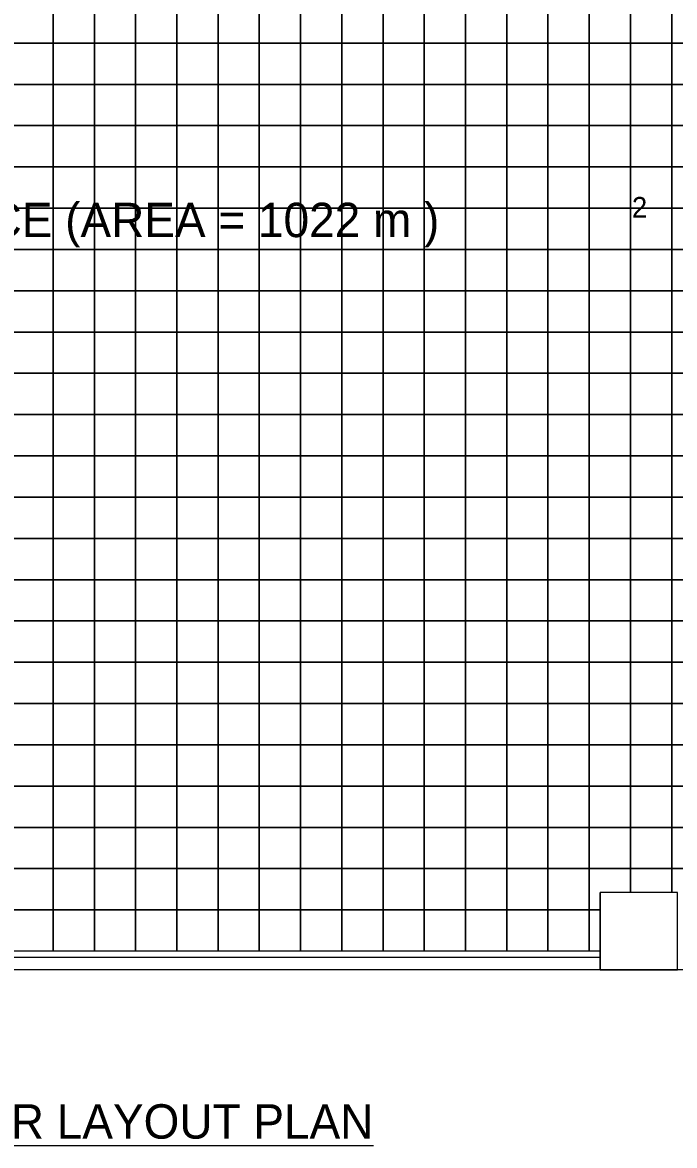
# Model space of a CAD drawing. Header units: millimetres. Extents: x 64346 to 109346, y 13371 to 45926.
# Drawn here: x 85679 to 95168, y 13371 to 29696 of the extents above; entities that cross this region are included whole.
import ezdxf

# ---------------------------------------------------------------- set-up
doc = ezdxf.new("R2010")
doc.units = ezdxf.units.MM
doc.layers.get('0').update_dxf_attribs({"lineweight": 9})
doc.layers.add('ARCH', color=7, linetype='Continuous', lineweight=5)
doc.layers.add('Ceiling Grid', color=250, linetype='Continuous', lineweight=5)

msp = doc.modelspace()

# ---------------------------------------------------------------- linework, layer by layer
at = {"layer": 'ARCH', "lineweight": 15}
for p, q in [((94084, 15926), (94084, 17051)), ((94084, 16106), (79908, 16106)), ((109346, 15926), (64346, 15926))]:
    msp.add_line(p, q, dxfattribs=at)
msp.add_lwpolyline([(94084, 15926), (95209, 15926), (95209, 17051), (94084, 17051)], close=True, dxfattribs=at)
at = {"layer": 'Ceiling Grid', "lineweight": 15}
for p, q in [((93926, 17396), (94526, 17396)), ((93926, 16796), (93926, 17396)), ((94526, 17396), (94526, 17051)), ((94526, 17396), (95126, 17396)), ((94526, 17051), (94526, 17396)), ((95126, 17396), (95126, 17051)), ((95126, 17396), (95726, 17396)), ((95126, 17051), (95126, 17396)), ((94084, 16796), (93926, 16796)), ((93926, 16796), (94084, 16796)), ((93926, 16196), (93926, 16796)), ((94084, 16196), (93926, 16196))]:
    msp.add_line(p, q, dxfattribs=at)
for points in [[(85526, 29996), (86126, 29996), (86126, 29396), (85526, 29396)], [(86126, 29996), (86726, 29996), (86726, 29396), (86126, 29396)], [(86726, 29996), (87326, 29996), (87326, 29396), (86726, 29396)], [(87326, 29996), (87926, 29996), (87926, 29396), (87326, 29396)], [(87926, 29996), (88526, 29996), (88526, 29396), (87926, 29396)], [(88526, 29996), (89126, 29996), (89126, 29396), (88526, 29396)], [(89126, 29996), (89726, 29996), (89726, 29396), (89126, 29396)], [(89726, 29996), (90326, 29996), (90326, 29396), (89726, 29396)], [(90326, 29996), (90926, 29996), (90926, 29396), (90326, 29396)], [(90926, 29996), (91526, 29996), (91526, 29396), (90926, 29396)], [(91526, 29996), (92126, 29996), (92126, 29396), (91526, 29396)], [(92126, 29996), (92726, 29996), (92726, 29396), (92126, 29396)], [(92726, 29996), (93326, 29996), (93326, 29396), (92726, 29396)], [(93326, 29996), (93926, 29996), (93926, 29396), (93326, 29396)], [(93926, 29996), (94526, 29996), (94526, 29396), (93926, 29396)], [(94526, 29996), (95126, 29996), (95126, 29396), (94526, 29396)], [(95126, 29996), (95726, 29996), (95726, 29396), (95126, 29396)], [(85526, 29396), (86126, 29396), (86126, 28796), (85526, 28796)], [(86126, 29396), (86726, 29396), (86726, 28796), (86126, 28796)], [(86726, 29396), (87326, 29396), (87326, 28796), (86726, 28796)], [(87326, 29396), (87926, 29396), (87926, 28796), (87326, 28796)], [(87926, 29396), (88526, 29396), (88526, 28796), (87926, 28796)], [(88526, 29396), (89126, 29396), (89126, 28796), (88526, 28796)], [(89126, 29396), (89726, 29396), (89726, 28796), (89126, 28796)], [(89726, 29396), (90326, 29396), (90326, 28796), (89726, 28796)], [(90326, 29396), (90926, 29396), (90926, 28796), (90326, 28796)], [(90926, 29396), (91526, 29396), (91526, 28796), (90926, 28796)], [(91526, 29396), (92126, 29396), (92126, 28796), (91526, 28796)], [(92126, 29396), (92726, 29396), (92726, 28796), (92126, 28796)], [(92726, 29396), (93326, 29396), (93326, 28796), (92726, 28796)], [(93326, 29396), (93926, 29396), (93926, 28796), (93326, 28796)], [(93926, 29396), (94526, 29396), (94526, 28796), (93926, 28796)], [(94526, 29396), (95126, 29396), (95126, 28796), (94526, 28796)], [(95126, 29396), (95726, 29396), (95726, 28796), (95126, 28796)], [(85526, 28796), (86126, 28796), (86126, 28196), (85526, 28196)], [(86126, 28796), (86726, 28796), (86726, 28196), (86126, 28196)], [(86726, 28796), (87326, 28796), (87326, 28196), (86726, 28196)], [(87326, 28796), (87926, 28796), (87926, 28196), (87326, 28196)], [(87926, 28796), (88526, 28796), (88526, 28196), (87926, 28196)], [(88526, 28796), (89126, 28796), (89126, 28196), (88526, 28196)], [(89126, 28796), (89726, 28796), (89726, 28196), (89126, 28196)], [(89726, 28796), (90326, 28796), (90326, 28196), (89726, 28196)], [(90326, 28796), (90926, 28796), (90926, 28196), (90326, 28196)], [(90926, 28796), (91526, 28796), (91526, 28196), (90926, 28196)], [(91526, 28796), (92126, 28796), (92126, 28196), (91526, 28196)], [(92126, 28796), (92726, 28796), (92726, 28196), (92126, 28196)], [(92726, 28796), (93326, 28796), (93326, 28196), (92726, 28196)], [(93326, 28796), (93926, 28796), (93926, 28196), (93326, 28196)], [(93926, 28796), (94526, 28796), (94526, 28196), (93926, 28196)], [(94526, 28796), (95126, 28796), (95126, 28196), (94526, 28196)], [(95126, 28796), (95726, 28796), (95726, 28196), (95126, 28196)], [(85526, 28196), (86126, 28196), (86126, 27596), (85526, 27596)], [(86126, 28196), (86726, 28196), (86726, 27596), (86126, 27596)], [(86726, 28196), (87326, 28196), (87326, 27596), (86726, 27596)], [(87326, 28196), (87926, 28196), (87926, 27596), (87326, 27596)], [(87926, 28196), (88526, 28196), (88526, 27596), (87926, 27596)], [(88526, 28196), (89126, 28196), (89126, 27596), (88526, 27596)], [(89126, 28196), (89726, 28196), (89726, 27596), (89126, 27596)], [(89726, 28196), (90326, 28196), (90326, 27596), (89726, 27596)], [(90326, 28196), (90926, 28196), (90926, 27596), (90326, 27596)], [(90926, 28196), (91526, 28196), (91526, 27596), (90926, 27596)], [(91526, 28196), (92126, 28196), (92126, 27596), (91526, 27596)], [(92126, 28196), (92726, 28196), (92726, 27596), (92126, 27596)], [(92726, 28196), (93326, 28196), (93326, 27596), (92726, 27596)], [(93326, 28196), (93926, 28196), (93926, 27596), (93326, 27596)], [(93926, 28196), (94526, 28196), (94526, 27596), (93926, 27596)], [(94526, 28196), (95126, 28196), (95126, 27596), (94526, 27596)], [(95126, 28196), (95726, 28196), (95726, 27596), (95126, 27596)], [(85526, 27596), (86126, 27596), (86126, 26996), (85526, 26996)], [(86126, 27596), (86726, 27596), (86726, 26996), (86126, 26996)], [(86726, 27596), (87326, 27596), (87326, 26996), (86726, 26996)], [(87326, 27596), (87926, 27596), (87926, 26996), (87326, 26996)], [(87926, 27596), (88526, 27596), (88526, 26996), (87926, 26996)], [(88526, 27596), (89126, 27596), (89126, 26996), (88526, 26996)], [(89126, 27596), (89726, 27596), (89726, 26996), (89126, 26996)], [(89726, 27596), (90326, 27596), (90326, 26996), (89726, 26996)], [(90326, 27596), (90926, 27596), (90926, 26996), (90326, 26996)], [(90926, 27596), (91526, 27596), (91526, 26996), (90926, 26996)], [(91526, 27596), (92126, 27596), (92126, 26996), (91526, 26996)], [(92126, 27596), (92726, 27596), (92726, 26996), (92126, 26996)], [(92726, 27596), (93326, 27596), (93326, 26996), (92726, 26996)], [(93326, 27596), (93926, 27596), (93926, 26996), (93326, 26996)], [(93926, 27596), (94526, 27596), (94526, 26996), (93926, 26996)], [(94526, 27596), (95126, 27596), (95126, 26996), (94526, 26996)], [(95126, 27596), (95726, 27596), (95726, 26996), (95126, 26996)], [(85526, 26996), (86126, 26996), (86126, 26396), (85526, 26396)], [(86126, 26996), (86726, 26996), (86726, 26396), (86126, 26396)], [(86726, 26996), (87326, 26996), (87326, 26396), (86726, 26396)], [(87326, 26996), (87926, 26996), (87926, 26396), (87326, 26396)], [(87926, 26996), (88526, 26996), (88526, 26396), (87926, 26396)], [(88526, 26996), (89126, 26996), (89126, 26396), (88526, 26396)], [(89126, 26996), (89726, 26996), (89726, 26396), (89126, 26396)], [(89726, 26996), (90326, 26996), (90326, 26396), (89726, 26396)], [(90326, 26996), (90926, 26996), (90926, 26396), (90326, 26396)], [(90926, 26996), (91526, 26996), (91526, 26396), (90926, 26396)], [(91526, 26996), (92126, 26996), (92126, 26396), (91526, 26396)], [(92126, 26996), (92726, 26996), (92726, 26396), (92126, 26396)], [(92726, 26996), (93326, 26996), (93326, 26396), (92726, 26396)], [(93326, 26996), (93926, 26996), (93926, 26396), (93326, 26396)], [(93926, 26996), (94526, 26996), (94526, 26396), (93926, 26396)], [(94526, 26996), (95126, 26996), (95126, 26396), (94526, 26396)], [(95126, 26996), (95726, 26996), (95726, 26396), (95126, 26396)], [(85526, 26396), (86126, 26396), (86126, 25796), (85526, 25796)], [(86126, 26396), (86726, 26396), (86726, 25796), (86126, 25796)], [(86726, 26396), (87326, 26396), (87326, 25796), (86726, 25796)], [(87326, 26396), (87926, 26396), (87926, 25796), (87326, 25796)], [(87926, 26396), (88526, 26396), (88526, 25796), (87926, 25796)], [(88526, 26396), (89126, 26396), (89126, 25796), (88526, 25796)], [(89126, 26396), (89726, 26396), (89726, 25796), (89126, 25796)], [(89726, 26396), (90326, 26396), (90326, 25796), (89726, 25796)], [(90326, 26396), (90926, 26396), (90926, 25796), (90326, 25796)], [(90926, 26396), (91526, 26396), (91526, 25796), (90926, 25796)], [(91526, 26396), (92126, 26396), (92126, 25796), (91526, 25796)], [(92126, 26396), (92726, 26396), (92726, 25796), (92126, 25796)], [(92726, 26396), (93326, 26396), (93326, 25796), (92726, 25796)], [(93326, 26396), (93926, 26396), (93926, 25796), (93326, 25796)], [(93926, 26396), (94526, 26396), (94526, 25796), (93926, 25796)], [(94526, 26396), (95126, 26396), (95126, 25796), (94526, 25796)], [(95126, 26396), (95726, 26396), (95726, 25796), (95126, 25796)], [(85526, 25796), (86126, 25796), (86126, 25196), (85526, 25196)], [(86126, 25796), (86726, 25796), (86726, 25196), (86126, 25196)], [(86726, 25796), (87326, 25796), (87326, 25196), (86726, 25196)], [(87326, 25796), (87926, 25796), (87926, 25196), (87326, 25196)], [(87926, 25796), (88526, 25796), (88526, 25196), (87926, 25196)], [(88526, 25796), (89126, 25796), (89126, 25196), (88526, 25196)], [(89126, 25796), (89726, 25796), (89726, 25196), (89126, 25196)], [(89726, 25796), (90326, 25796), (90326, 25196), (89726, 25196)], [(90326, 25796), (90926, 25796), (90926, 25196), (90326, 25196)], [(90926, 25796), (91526, 25796), (91526, 25196), (90926, 25196)], [(91526, 25796), (92126, 25796), (92126, 25196), (91526, 25196)], [(92126, 25796), (92726, 25796), (92726, 25196), (92126, 25196)], [(92726, 25796), (93326, 25796), (93326, 25196), (92726, 25196)], [(93326, 25796), (93926, 25796), (93926, 25196), (93326, 25196)], [(93926, 25796), (94526, 25796), (94526, 25196), (93926, 25196)], [(94526, 25796), (95126, 25796), (95126, 25196), (94526, 25196)], [(95126, 25796), (95726, 25796), (95726, 25196), (95126, 25196)], [(85526, 25196), (86126, 25196), (86126, 24596), (85526, 24596)], [(86126, 25196), (86726, 25196), (86726, 24596), (86126, 24596)], [(86726, 25196), (87326, 25196), (87326, 24596), (86726, 24596)], [(87326, 25196), (87926, 25196), (87926, 24596), (87326, 24596)], [(87926, 25196), (88526, 25196), (88526, 24596), (87926, 24596)], [(88526, 25196), (89126, 25196), (89126, 24596), (88526, 24596)], [(89126, 25196), (89726, 25196), (89726, 24596), (89126, 24596)], [(89726, 25196), (90326, 25196), (90326, 24596), (89726, 24596)], [(90326, 25196), (90926, 25196), (90926, 24596), (90326, 24596)], [(90926, 25196), (91526, 25196), (91526, 24596), (90926, 24596)], [(91526, 25196), (92126, 25196), (92126, 24596), (91526, 24596)], [(92126, 25196), (92726, 25196), (92726, 24596), (92126, 24596)], [(92726, 25196), (93326, 25196), (93326, 24596), (92726, 24596)], [(93326, 25196), (93926, 25196), (93926, 24596), (93326, 24596)], [(93926, 25196), (94526, 25196), (94526, 24596), (93926, 24596)], [(94526, 25196), (95126, 25196), (95126, 24596), (94526, 24596)], [(95126, 25196), (95726, 25196), (95726, 24596), (95126, 24596)], [(85526, 24596), (86126, 24596), (86126, 23996), (85526, 23996)], [(86126, 24596), (86726, 24596), (86726, 23996), (86126, 23996)], [(86726, 24596), (87326, 24596), (87326, 23996), (86726, 23996)], [(87326, 24596), (87926, 24596), (87926, 23996), (87326, 23996)], [(87926, 24596), (88526, 24596), (88526, 23996), (87926, 23996)], [(88526, 24596), (89126, 24596), (89126, 23996), (88526, 23996)], [(89126, 24596), (89726, 24596), (89726, 23996), (89126, 23996)], [(89726, 24596), (90326, 24596), (90326, 23996), (89726, 23996)], [(90326, 24596), (90926, 24596), (90926, 23996), (90326, 23996)], [(90926, 24596), (91526, 24596), (91526, 23996), (90926, 23996)], [(91526, 24596), (92126, 24596), (92126, 23996), (91526, 23996)], [(92126, 24596), (92726, 24596), (92726, 23996), (92126, 23996)], [(92726, 24596), (93326, 24596), (93326, 23996), (92726, 23996)], [(93326, 24596), (93926, 24596), (93926, 23996), (93326, 23996)], [(93926, 24596), (94526, 24596), (94526, 23996), (93926, 23996)], [(94526, 24596), (95126, 24596), (95126, 23996), (94526, 23996)], [(95126, 24596), (95726, 24596), (95726, 23996), (95126, 23996)], [(85526, 23996), (86126, 23996), (86126, 23396), (85526, 23396)], [(86126, 23996), (86726, 23996), (86726, 23396), (86126, 23396)], [(86726, 23996), (87326, 23996), (87326, 23396), (86726, 23396)], [(87326, 23996), (87926, 23996), (87926, 23396), (87326, 23396)], [(87926, 23996), (88526, 23996), (88526, 23396), (87926, 23396)], [(88526, 23996), (89126, 23996), (89126, 23396), (88526, 23396)], [(89126, 23996), (89726, 23996), (89726, 23396), (89126, 23396)], [(89726, 23996), (90326, 23996), (90326, 23396), (89726, 23396)], [(90326, 23996), (90926, 23996), (90926, 23396), (90326, 23396)], [(90926, 23996), (91526, 23996), (91526, 23396), (90926, 23396)], [(91526, 23996), (92126, 23996), (92126, 23396), (91526, 23396)], [(92126, 23996), (92726, 23996), (92726, 23396), (92126, 23396)], [(92726, 23996), (93326, 23996), (93326, 23396), (92726, 23396)], [(93326, 23996), (93926, 23996), (93926, 23396), (93326, 23396)], [(93926, 23996), (94526, 23996), (94526, 23396), (93926, 23396)], [(94526, 23996), (95126, 23996), (95126, 23396), (94526, 23396)], [(95126, 23996), (95726, 23996), (95726, 23396), (95126, 23396)], [(85526, 23396), (86126, 23396), (86126, 22796), (85526, 22796)], [(86126, 23396), (86726, 23396), (86726, 22796), (86126, 22796)], [(86726, 23396), (87326, 23396), (87326, 22796), (86726, 22796)], [(87326, 23396), (87926, 23396), (87926, 22796), (87326, 22796)], [(87926, 23396), (88526, 23396), (88526, 22796), (87926, 22796)], [(88526, 23396), (89126, 23396), (89126, 22796), (88526, 22796)], [(89126, 23396), (89726, 23396), (89726, 22796), (89126, 22796)], [(89726, 23396), (90326, 23396), (90326, 22796), (89726, 22796)], [(90326, 23396), (90926, 23396), (90926, 22796), (90326, 22796)], [(90926, 23396), (91526, 23396), (91526, 22796), (90926, 22796)], [(91526, 23396), (92126, 23396), (92126, 22796), (91526, 22796)], [(92126, 23396), (92726, 23396), (92726, 22796), (92126, 22796)], [(92726, 23396), (93326, 23396), (93326, 22796), (92726, 22796)], [(93326, 23396), (93926, 23396), (93926, 22796), (93326, 22796)], [(93926, 23396), (94526, 23396), (94526, 22796), (93926, 22796)], [(94526, 23396), (95126, 23396), (95126, 22796), (94526, 22796)], [(95126, 23396), (95726, 23396), (95726, 22796), (95126, 22796)], [(85526, 22796), (86126, 22796), (86126, 22196), (85526, 22196)], [(86126, 22796), (86726, 22796), (86726, 22196), (86126, 22196)], [(86726, 22796), (87326, 22796), (87326, 22196), (86726, 22196)], [(87326, 22796), (87926, 22796), (87926, 22196), (87326, 22196)], [(87926, 22796), (88526, 22796), (88526, 22196), (87926, 22196)], [(88526, 22796), (89126, 22796), (89126, 22196), (88526, 22196)], [(89126, 22796), (89726, 22796), (89726, 22196), (89126, 22196)], [(89726, 22796), (90326, 22796), (90326, 22196), (89726, 22196)], [(90326, 22796), (90926, 22796), (90926, 22196), (90326, 22196)], [(90926, 22796), (91526, 22796), (91526, 22196), (90926, 22196)], [(91526, 22796), (92126, 22796), (92126, 22196), (91526, 22196)], [(92126, 22796), (92726, 22796), (92726, 22196), (92126, 22196)], [(92726, 22796), (93326, 22796), (93326, 22196), (92726, 22196)], [(93326, 22796), (93926, 22796), (93926, 22196), (93326, 22196)], [(93926, 22796), (94526, 22796), (94526, 22196), (93926, 22196)], [(94526, 22796), (95126, 22796), (95126, 22196), (94526, 22196)], [(95126, 22796), (95726, 22796), (95726, 22196), (95126, 22196)], [(85526, 22196), (86126, 22196), (86126, 21596), (85526, 21596)], [(86126, 22196), (86726, 22196), (86726, 21596), (86126, 21596)], [(86726, 22196), (87326, 22196), (87326, 21596), (86726, 21596)], [(87326, 22196), (87926, 22196), (87926, 21596), (87326, 21596)], [(87926, 22196), (88526, 22196), (88526, 21596), (87926, 21596)], [(88526, 22196), (89126, 22196), (89126, 21596), (88526, 21596)], [(89126, 22196), (89726, 22196), (89726, 21596), (89126, 21596)], [(89726, 22196), (90326, 22196), (90326, 21596), (89726, 21596)], [(90326, 22196), (90926, 22196), (90926, 21596), (90326, 21596)], [(90926, 22196), (91526, 22196), (91526, 21596), (90926, 21596)], [(91526, 22196), (92126, 22196), (92126, 21596), (91526, 21596)], [(92126, 22196), (92726, 22196), (92726, 21596), (92126, 21596)], [(92726, 22196), (93326, 22196), (93326, 21596), (92726, 21596)], [(93326, 22196), (93926, 22196), (93926, 21596), (93326, 21596)], [(93926, 22196), (94526, 22196), (94526, 21596), (93926, 21596)], [(94526, 22196), (95126, 22196), (95126, 21596), (94526, 21596)], [(95126, 22196), (95726, 22196), (95726, 21596), (95126, 21596)], [(85526, 21596), (86126, 21596), (86126, 20996), (85526, 20996)], [(86126, 21596), (86726, 21596), (86726, 20996), (86126, 20996)], [(86726, 21596), (87326, 21596), (87326, 20996), (86726, 20996)], [(87326, 21596), (87926, 21596), (87926, 20996), (87326, 20996)], [(87926, 21596), (88526, 21596), (88526, 20996), (87926, 20996)], [(88526, 21596), (89126, 21596), (89126, 20996), (88526, 20996)], [(89126, 21596), (89726, 21596), (89726, 20996), (89126, 20996)], [(89726, 21596), (90326, 21596), (90326, 20996), (89726, 20996)], [(90326, 21596), (90926, 21596), (90926, 20996), (90326, 20996)], [(90926, 21596), (91526, 21596), (91526, 20996), (90926, 20996)], [(91526, 21596), (92126, 21596), (92126, 20996), (91526, 20996)], [(92126, 21596), (92726, 21596), (92726, 20996), (92126, 20996)], [(92726, 21596), (93326, 21596), (93326, 20996), (92726, 20996)], [(93326, 21596), (93926, 21596), (93926, 20996), (93326, 20996)], [(93926, 21596), (94526, 21596), (94526, 20996), (93926, 20996)], [(94526, 21596), (95126, 21596), (95126, 20996), (94526, 20996)], [(95126, 21596), (95726, 21596), (95726, 20996), (95126, 20996)], [(85526, 20996), (86126, 20996), (86126, 20396), (85526, 20396)], [(86126, 20996), (86726, 20996), (86726, 20396), (86126, 20396)], [(86726, 20996), (87326, 20996), (87326, 20396), (86726, 20396)], [(87326, 20996), (87926, 20996), (87926, 20396), (87326, 20396)], [(87926, 20996), (88526, 20996), (88526, 20396), (87926, 20396)], [(88526, 20996), (89126, 20996), (89126, 20396), (88526, 20396)], [(89126, 20996), (89726, 20996), (89726, 20396), (89126, 20396)], [(89726, 20996), (90326, 20996), (90326, 20396), (89726, 20396)], [(90326, 20996), (90926, 20996), (90926, 20396), (90326, 20396)], [(90926, 20996), (91526, 20996), (91526, 20396), (90926, 20396)], [(91526, 20996), (92126, 20996), (92126, 20396), (91526, 20396)], [(92126, 20996), (92726, 20996), (92726, 20396), (92126, 20396)], [(92726, 20996), (93326, 20996), (93326, 20396), (92726, 20396)], [(93326, 20996), (93926, 20996), (93926, 20396), (93326, 20396)], [(93926, 20996), (94526, 20996), (94526, 20396), (93926, 20396)], [(94526, 20996), (95126, 20996), (95126, 20396), (94526, 20396)], [(95126, 20996), (95726, 20996), (95726, 20396), (95126, 20396)], [(85526, 20396), (86126, 20396), (86126, 19796), (85526, 19796)], [(86126, 20396), (86726, 20396), (86726, 19796), (86126, 19796)], [(86726, 20396), (87326, 20396), (87326, 19796), (86726, 19796)], [(87326, 20396), (87926, 20396), (87926, 19796), (87326, 19796)], [(87926, 20396), (88526, 20396), (88526, 19796), (87926, 19796)], [(88526, 20396), (89126, 20396), (89126, 19796), (88526, 19796)], [(89126, 20396), (89726, 20396), (89726, 19796), (89126, 19796)], [(89726, 20396), (90326, 20396), (90326, 19796), (89726, 19796)], [(90326, 20396), (90926, 20396), (90926, 19796), (90326, 19796)], [(90926, 20396), (91526, 20396), (91526, 19796), (90926, 19796)], [(91526, 20396), (92126, 20396), (92126, 19796), (91526, 19796)], [(92126, 20396), (92726, 20396), (92726, 19796), (92126, 19796)], [(92726, 20396), (93326, 20396), (93326, 19796), (92726, 19796)], [(93326, 20396), (93926, 20396), (93926, 19796), (93326, 19796)], [(93926, 20396), (94526, 20396), (94526, 19796), (93926, 19796)], [(94526, 20396), (95126, 20396), (95126, 19796), (94526, 19796)], [(95126, 20396), (95726, 20396), (95726, 19796), (95126, 19796)], [(85526, 19796), (86126, 19796), (86126, 19196), (85526, 19196)], [(86126, 19796), (86726, 19796), (86726, 19196), (86126, 19196)], [(86726, 19796), (87326, 19796), (87326, 19196), (86726, 19196)], [(87326, 19796), (87926, 19796), (87926, 19196), (87326, 19196)], [(87926, 19796), (88526, 19796), (88526, 19196), (87926, 19196)], [(88526, 19796), (89126, 19796), (89126, 19196), (88526, 19196)], [(89126, 19796), (89726, 19796), (89726, 19196), (89126, 19196)], [(89726, 19796), (90326, 19796), (90326, 19196), (89726, 19196)], [(90326, 19796), (90926, 19796), (90926, 19196), (90326, 19196)], [(90926, 19796), (91526, 19796), (91526, 19196), (90926, 19196)], [(91526, 19796), (92126, 19796), (92126, 19196), (91526, 19196)], [(92126, 19796), (92726, 19796), (92726, 19196), (92126, 19196)], [(92726, 19796), (93326, 19796), (93326, 19196), (92726, 19196)], [(93326, 19796), (93926, 19796), (93926, 19196), (93326, 19196)], [(93926, 19796), (94526, 19796), (94526, 19196), (93926, 19196)], [(94526, 19796), (95126, 19796), (95126, 19196), (94526, 19196)], [(95126, 19796), (95726, 19796), (95726, 19196), (95126, 19196)], [(85526, 19196), (86126, 19196), (86126, 18596), (85526, 18596)], [(86126, 19196), (86726, 19196), (86726, 18596), (86126, 18596)], [(86726, 19196), (87326, 19196), (87326, 18596), (86726, 18596)], [(87326, 19196), (87926, 19196), (87926, 18596), (87326, 18596)], [(87926, 19196), (88526, 19196), (88526, 18596), (87926, 18596)], [(88526, 19196), (89126, 19196), (89126, 18596), (88526, 18596)], [(89126, 19196), (89726, 19196), (89726, 18596), (89126, 18596)], [(89726, 19196), (90326, 19196), (90326, 18596), (89726, 18596)], [(90326, 19196), (90926, 19196), (90926, 18596), (90326, 18596)], [(90926, 19196), (91526, 19196), (91526, 18596), (90926, 18596)], [(91526, 19196), (92126, 19196), (92126, 18596), (91526, 18596)], [(92126, 19196), (92726, 19196), (92726, 18596), (92126, 18596)], [(92726, 19196), (93326, 19196), (93326, 18596), (92726, 18596)], [(93326, 19196), (93926, 19196), (93926, 18596), (93326, 18596)], [(93926, 19196), (94526, 19196), (94526, 18596), (93926, 18596)], [(94526, 19196), (95126, 19196), (95126, 18596), (94526, 18596)], [(95126, 19196), (95726, 19196), (95726, 18596), (95126, 18596)], [(85526, 18596), (86126, 18596), (86126, 17996), (85526, 17996)], [(86126, 18596), (86726, 18596), (86726, 17996), (86126, 17996)], [(86726, 18596), (87326, 18596), (87326, 17996), (86726, 17996)], [(87326, 18596), (87926, 18596), (87926, 17996), (87326, 17996)], [(87926, 18596), (88526, 18596), (88526, 17996), (87926, 17996)], [(88526, 18596), (89126, 18596), (89126, 17996), (88526, 17996)], [(89126, 18596), (89726, 18596), (89726, 17996), (89126, 17996)], [(89726, 18596), (90326, 18596), (90326, 17996), (89726, 17996)], [(90326, 18596), (90926, 18596), (90926, 17996), (90326, 17996)], [(90926, 18596), (91526, 18596), (91526, 17996), (90926, 17996)], [(91526, 18596), (92126, 18596), (92126, 17996), (91526, 17996)], [(92126, 18596), (92726, 18596), (92726, 17996), (92126, 17996)], [(92726, 18596), (93326, 18596), (93326, 17996), (92726, 17996)], [(93326, 18596), (93926, 18596), (93926, 17996), (93326, 17996)], [(93926, 18596), (94526, 18596), (94526, 17996), (93926, 17996)], [(94526, 18596), (95126, 18596), (95126, 17996), (94526, 17996)], [(95126, 18596), (95726, 18596), (95726, 17996), (95126, 17996)], [(85526, 17996), (86126, 17996), (86126, 17396), (85526, 17396)], [(86126, 17996), (86726, 17996), (86726, 17396), (86126, 17396)], [(86726, 17996), (87326, 17996), (87326, 17396), (86726, 17396)], [(87326, 17996), (87926, 17996), (87926, 17396), (87326, 17396)], [(87926, 17996), (88526, 17996), (88526, 17396), (87926, 17396)], [(88526, 17996), (89126, 17996), (89126, 17396), (88526, 17396)], [(89126, 17996), (89726, 17996), (89726, 17396), (89126, 17396)], [(89726, 17996), (90326, 17996), (90326, 17396), (89726, 17396)], [(90326, 17996), (90926, 17996), (90926, 17396), (90326, 17396)], [(90926, 17996), (91526, 17996), (91526, 17396), (90926, 17396)], [(91526, 17996), (92126, 17996), (92126, 17396), (91526, 17396)], [(92126, 17996), (92726, 17996), (92726, 17396), (92126, 17396)], [(92726, 17996), (93326, 17996), (93326, 17396), (92726, 17396)], [(93326, 17996), (93926, 17996), (93926, 17396), (93326, 17396)], [(93926, 17996), (94526, 17996), (94526, 17396), (93926, 17396)], [(94526, 17996), (95126, 17996), (95126, 17396), (94526, 17396)], [(95126, 17996), (95726, 17996), (95726, 17396), (95126, 17396)], [(85526, 17396), (86126, 17396), (86126, 16796), (85526, 16796)], [(86126, 17396), (86726, 17396), (86726, 16796), (86126, 16796)], [(86726, 17396), (87326, 17396), (87326, 16796), (86726, 16796)], [(87326, 17396), (87926, 17396), (87926, 16796), (87326, 16796)], [(87926, 17396), (88526, 17396), (88526, 16796), (87926, 16796)], [(88526, 17396), (89126, 17396), (89126, 16796), (88526, 16796)], [(89126, 17396), (89726, 17396), (89726, 16796), (89126, 16796)], [(89726, 17396), (90326, 17396), (90326, 16796), (89726, 16796)], [(90326, 17396), (90926, 17396), (90926, 16796), (90326, 16796)], [(90926, 17396), (91526, 17396), (91526, 16796), (90926, 16796)], [(91526, 17396), (92126, 17396), (92126, 16796), (91526, 16796)], [(92126, 17396), (92726, 17396), (92726, 16796), (92126, 16796)], [(92726, 17396), (93326, 17396), (93326, 16796), (92726, 16796)], [(93326, 17396), (93926, 17396), (93926, 16796), (93326, 16796)], [(85526, 16796), (86126, 16796), (86126, 16196), (85526, 16196)], [(86126, 16796), (86726, 16796), (86726, 16196), (86126, 16196)], [(86726, 16796), (87326, 16796), (87326, 16196), (86726, 16196)], [(87326, 16796), (87926, 16796), (87926, 16196), (87326, 16196)], [(87926, 16796), (88526, 16796), (88526, 16196), (87926, 16196)], [(88526, 16796), (89126, 16796), (89126, 16196), (88526, 16196)], [(89126, 16796), (89726, 16796), (89726, 16196), (89126, 16196)], [(89726, 16796), (90326, 16796), (90326, 16196), (89726, 16196)], [(90326, 16796), (90926, 16796), (90926, 16196), (90326, 16196)], [(90926, 16796), (91526, 16796), (91526, 16196), (90926, 16196)], [(91526, 16796), (92126, 16796), (92126, 16196), (91526, 16196)], [(92126, 16796), (92726, 16796), (92726, 16196), (92126, 16196)], [(92726, 16796), (93326, 16796), (93326, 16196), (92726, 16196)], [(93326, 16796), (93926, 16796), (93926, 16196), (93326, 16196)]]:
    msp.add_lwpolyline(points, close=True, dxfattribs=at)

# ---------------------------------------------------------------- texts
at = {"lineweight": 15}
for s, height, p in [('OPEN PLAN OFFICE (AREA = 1022 m )', 500, (79651, 26575)), ('2', 300, (94547, 26859)), ('%%UTYPICAL FLOOR LAYOUT PLAN', 500, (80717, 13471))]:
    msp.add_text(s, height=height, dxfattribs=at).set_placement(p)

doc.saveas('drawing.dxf')
